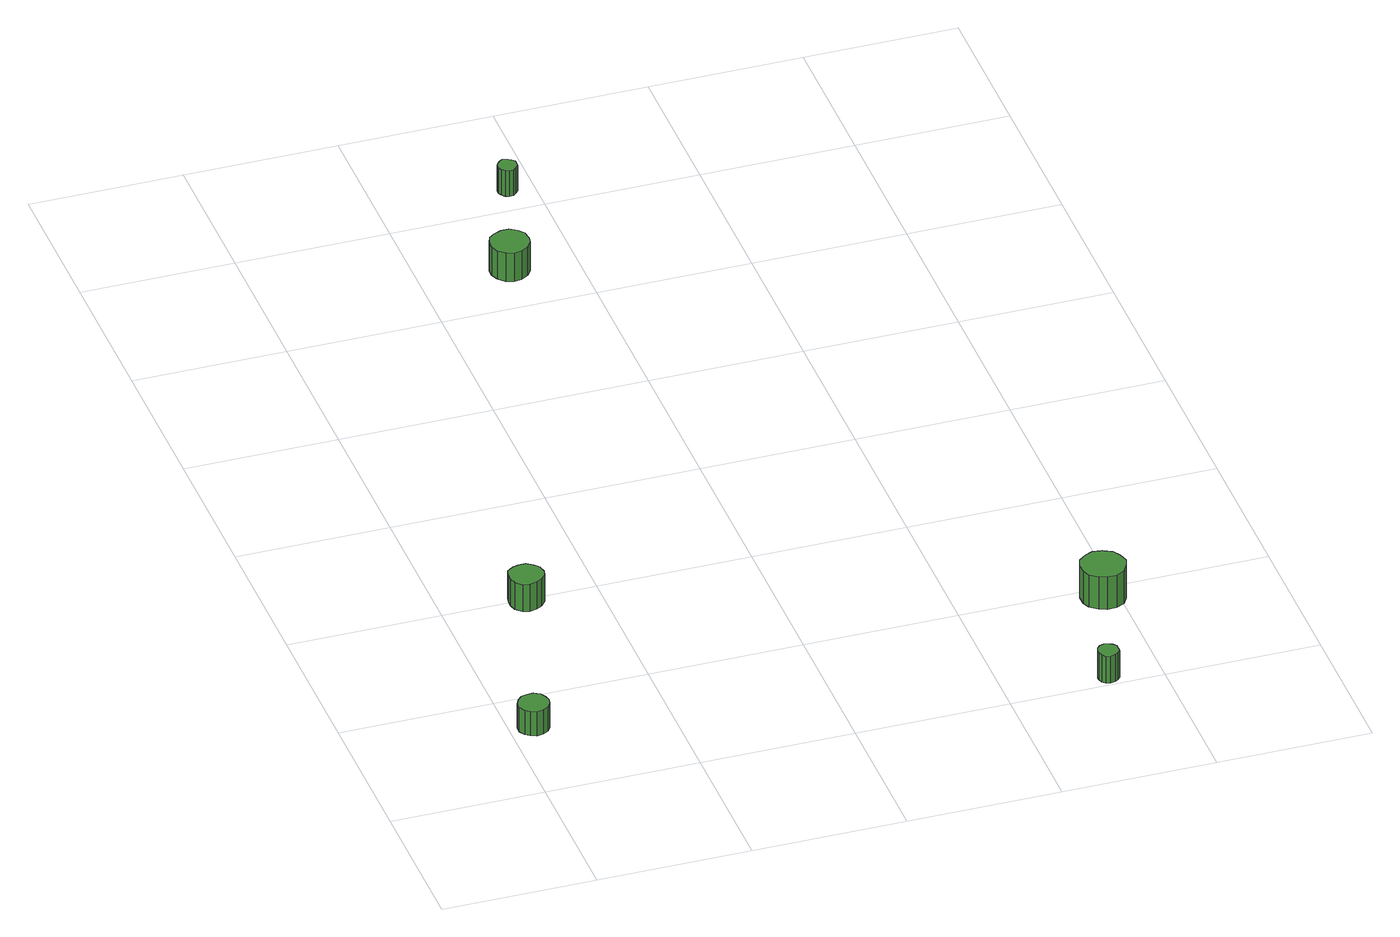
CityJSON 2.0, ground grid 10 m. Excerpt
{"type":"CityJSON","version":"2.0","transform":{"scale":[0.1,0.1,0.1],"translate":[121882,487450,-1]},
"CityObjects":{
"tree1":{"type":"SolitaryVegetationObject","attributes":{"function":"something"},"geometry":[{"type":"MultiSurface","lod":"1","boundaries":[[[0,1,2,3,4,5,6,7,8,9,10,11,12,13,14]],[[15,16,17,18,19,20,21,22,23,24,25,26,27,28,29]],[[0,29,28,1]],[[1,28,27,2]],[[2,27,26,3]],[[3,26,25,4]],[[4,25,24,5]],[[5,24,23,6]],[[6,23,22,7]],[[7,22,21,8]],[[8,21,20,9]],[[9,20,19,10]],[[10,19,18,11]],[[11,18,17,12]],[[12,17,16,13]],[[13,16,15,14]],[[14,15,29,0]]]}]},
"tree2":{"type":"SolitaryVegetationObject","attributes":{"function":"something"},"geometry":[{"type":"MultiSurface","lod":"1","boundaries":[[[30,31,32,33,34,35,36,37,38,39,40,41,42,43,44]],[[45,46,47,48,49,50,51,52,53,54,55,56,57,58,59]],[[30,59,58,31]],[[31,58,57,32]],[[32,57,56,33]],[[33,56,55,34]],[[34,55,54,35]],[[35,54,53,36]],[[36,53,52,37]],[[37,52,51,38]],[[38,51,50,39]],[[39,50,49,40]],[[40,49,48,41]],[[41,48,47,42]],[[42,47,46,43]],[[43,46,45,44]],[[44,45,59,30]]]}]},
"tree3":{"type":"SolitaryVegetationObject","attributes":{"function":"something"},"geometry":[{"type":"MultiSurface","lod":"1","boundaries":[[[60,61,62,63,64,65,66,67,68,69,70,71,72,73,74]],[[75,76,77,78,79,80,81,82,83,84,85,86,87,88,89]],[[60,89,88,61]],[[61,88,87,62]],[[62,87,86,63]],[[63,86,85,64]],[[64,85,84,65]],[[65,84,83,66]],[[66,83,82,67]],[[67,82,81,68]],[[68,81,80,69]],[[69,80,79,70]],[[70,79,78,71]],[[71,78,77,72]],[[72,77,76,73]],[[73,76,75,74]],[[74,75,89,60]]]}]},
"tree4":{"type":"SolitaryVegetationObject","attributes":{"function":"something"},"geometry":[{"type":"MultiSurface","lod":"1","boundaries":[[[90,91,92,93,94,95,96,97,98,99,100,101,102,103,104]],[[105,106,107,108,109,110,111,112,113,114,115,116,117,118,119]],[[90,119,118,91]],[[91,118,117,92]],[[92,117,116,93]],[[93,116,115,94]],[[94,115,114,95]],[[95,114,113,96]],[[96,113,112,97]],[[97,112,111,98]],[[98,111,110,99]],[[99,110,109,100]],[[100,109,108,101]],[[101,108,107,102]],[[102,107,106,103]],[[103,106,105,104]],[[104,105,119,90]]]}]},
"tree5":{"type":"SolitaryVegetationObject","attributes":{"function":"something"},"geometry":[{"type":"MultiSurface","lod":"1","boundaries":[[[120,121,122,123,124,125,126,127,128,129,130,131,132,133,134]],[[135,136,137,138,139,140,141,142,143,144,145,146,147,148,149]],[[120,149,148,121]],[[121,148,147,122]],[[122,147,146,123]],[[123,146,145,124]],[[124,145,144,125]],[[125,144,143,126]],[[126,143,142,127]],[[127,142,141,128]],[[128,141,140,129]],[[129,140,139,130]],[[130,139,138,131]],[[131,138,137,132]],[[132,137,136,133]],[[133,136,135,134]],[[134,135,149,120]]]}]},
"tree6":{"type":"SolitaryVegetationObject","attributes":{"function":"something"},"geometry":[{"type":"MultiSurface","lod":"1","boundaries":[[[150,151,152,153,154,155,156,157,158,159,160,161,162,163,164]],[[165,166,167,168,169,170,171,172,173,174,175,176,177,178,179]],[[150,179,178,151]],[[151,178,177,152]],[[152,177,176,153]],[[153,176,175,154]],[[154,175,174,155]],[[155,174,173,156]],[[156,173,172,157]],[[157,172,171,158]],[[158,171,170,159]],[[159,170,169,160]],[[160,169,168,161]],[[161,168,167,162]],[[162,167,166,163]],[[163,166,165,164]],[[164,165,179,150]]]}]}
},
"vertices":[
[25,67,26],[24,71,26],[22,75,26],[18,77,26],[14,77,26],[10,76,26],[7,73,26],[5,69,26],[5,65,26],[7,61,26],[10,59,26],[14,57,26],[18,58,26],[22,60,26],[24,63,26],[24,63,8],[22,60,8],[18,58,8],[14,57,8],[10,59,8],[7,61,8],[5,65,8],[5,69,8],[7,73,8],[10,76,8],[14,77,8],[18,77,8],[22,75,8],[24,71,8],[25,67,8],
[65,197,28],[64,202,28],[61,205,28],[57,208,28],[52,208,28],[48,207,28],[44,204,28],[43,199,28],[43,195,28],[44,191,28],[48,187,28],[52,186,28],[57,187,28],[61,189,28],[64,193,28],[64,193,8],[61,189,8],[57,187,8],[52,186,8],[48,187,8],[44,191,8],[43,195,8],[43,199,8],[44,204,8],[48,207,8],[52,208,8],[57,208,8],[61,205,8],[64,202,8],[65,197,8],
[170,540,28],[169,546,28],[166,550,28],[161,553,28],[156,553,28],[151,551,28],[147,548,28],[145,543,28],[145,538,28],[147,533,28],[151,529,28],[156,527,28],[161,528,28],[166,531,28],[169,535,28],[169,535,7],[166,531,7],[161,528,7],[156,527,7],[151,529,7],[147,533,7],[145,538,7],[145,543,7],[147,548,7],[151,551,7],[156,553,7],[161,553,7],[166,550,7],[169,546,7],[170,540,7],
[372,7,28],[372,10,28],[370,12,28],[368,13,28],[365,14,28],[362,13,28],[360,11,28],[359,8,28],[359,6,28],[360,3,28],[362,1,28],[365,0,28],[368,1,28],[370,2,28],[372,4,28],[372,4,8],[370,2,8],[368,1,8],[365,0,8],[362,1,8],[360,3,8],[359,6,8],[359,8,8],[360,11,8],[362,13,8],[365,14,8],[368,13,8],[370,12,8],[372,10,8],[372,7,8],
[189,621,26],[189,624,26],[187,626,26],[185,627,26],[182,628,26],[180,627,26],[178,625,26],[177,623,26],[177,620,26],[178,618,26],[180,616,26],[182,615,26],[185,615,26],[187,617,26],[189,619,26],[189,619,7],[187,617,7],[185,615,7],[182,615,7],[180,616,7],[178,618,7],[177,620,7],[177,623,7],[178,625,7],[180,627,7],[182,628,7],[185,627,7],[187,626,7],[189,624,7],[189,621,7],
[405,90,32],[403,96,32],[400,101,32],[394,104,32],[388,105,32],[383,103,32],[378,99,32],[376,93,32],[376,87,32],[378,82,32],[383,78,32],[388,76,32],[394,76,32],[400,79,32],[403,84,32],[403,84,8],[400,79,8],[394,76,8],[388,76,8],[383,78,8],[378,82,8],[376,87,8],[376,93,8],[378,99,8],[383,103,8],[388,105,8],[394,104,8],[400,101,8],[403,96,8],[405,90,8]
]}
